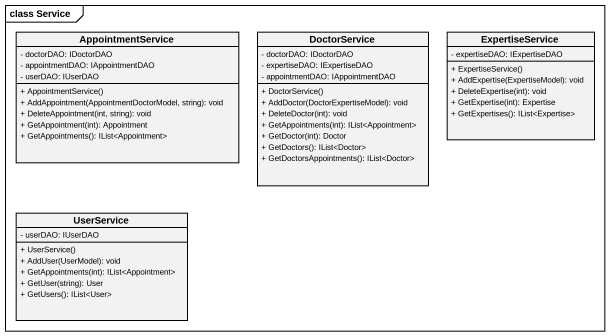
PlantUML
@startuml
mainframe class Service
hide circle
hide empty members
skinparam classAttributeIconSize 0
class AppointmentService {
  - doctorDAO: IDoctorDAO
  - appointmentDAO: IAppointmentDAO
  - userDAO: IUserDAO
  + AppointmentService()
  + AddAppointment(AppointmentDoctorModel, string): void
  + DeleteAppointment(int, string): void
  + GetAppointment(int): Appointment
  + GetAppointments(): IList<Appointment>
}
class DoctorService {
  - doctorDAO: IDoctorDAO
  - expertiseDAO: IExpertiseDAO
  - appointmentDAO: IAppointmentDAO
  + DoctorService()
  + AddDoctor(DoctorExpertiseModel): void
  + DeleteDoctor(int): void
  + GetAppointments(int): IList<Appointment>
  + GetDoctor(int): Doctor
  + GetDoctors(): IList<Doctor>
  + GetDoctorsAppointments(): IList<Doctor>
}
class ExpertiseService {
  - expertiseDAO: IExpertiseDAO
  + ExpertiseService()
  + AddExpertise(ExpertiseModel): void
  + DeleteExpertise(int): void
  + GetExpertise(int): Expertise
  + GetExpertises(): IList<Expertise>
}
class UserService {
  - userDAO: IUserDAO
  + UserService()
  + AddUser(UserModel): void
  + GetAppointments(int): IList<Appointment>
  + GetUser(string): User
  + GetUsers(): IList<User>
}
@enduml
